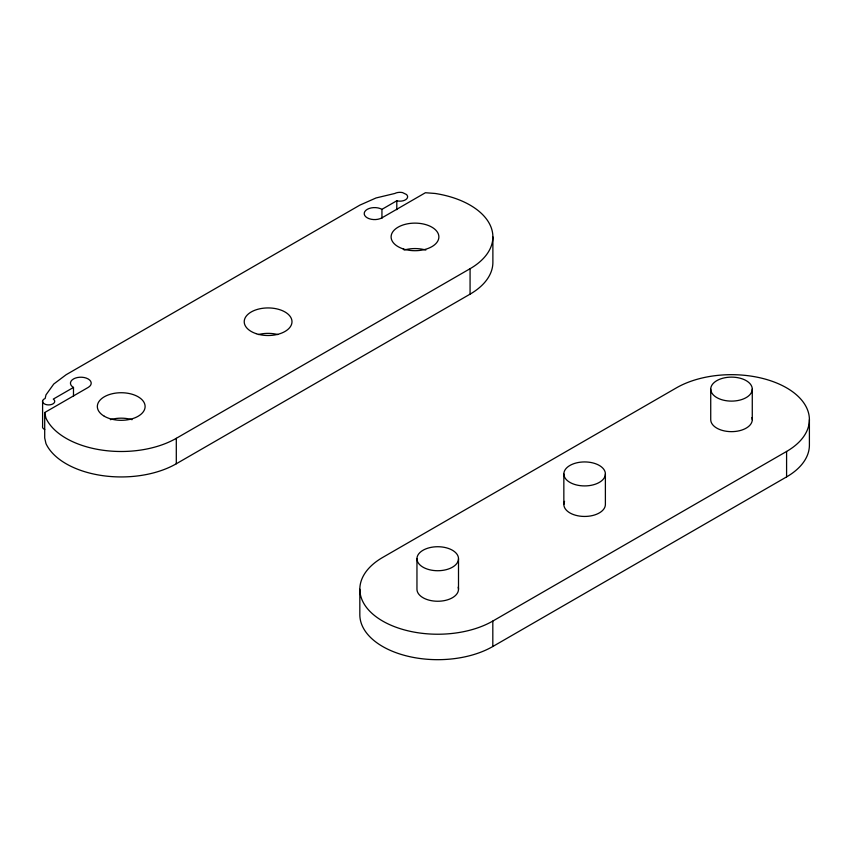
<?xml version="1.0" encoding="UTF-8"?>
<svg xmlns="http://www.w3.org/2000/svg" width="852" height="852" viewBox="0 0 852 852"><rect width="100%" height="100%" fill="white"/><g stroke="black" fill="none" stroke-linecap="round" stroke-linejoin="round"><path stroke-width="1.28" d="M73.485 387.436L53.282 399.098A6.113 3.525 0 0 1 53.303 403.656A6.113 3.525 0 0 1 45.529 404.423L43.718 403.486A6.113 3.525 0 0 1 45.156 398.48L45.976 394.881L53.761 384.028L66.136 374.72L359.906 205.108L376.041 197.962L394.827 193.468A7.657 4.42 0 0 1 402.517 192.584L406.628 194.575L407.533 196.066A7.657 4.42 0 0 1 404.593 200.263A7.657 4.42 0 0 1 396.798 200.774L381.941 209.347A10.384 5.996 0 0 0 367.255 209.347A10.384 5.996 0 0 0 367.255 217.835A10.384 5.996 0 0 0 381.941 217.835L425.414 192.733L435.148 193.468A77.894 44.975 0 0 1 470.07 268.71L470.07 294.153L176.3 463.765A77.894 44.975 0 0 1 45.976 443.604L44.698 437.981L44.698 412.538L88.171 387.436A10.384 5.996 0 0 0 88.171 378.959A10.384 5.996 0 0 0 73.485 378.959A10.384 5.996 0 0 0 73.485 387.436L73.485 396.34M44.698 412.538L45.976 418.162A77.894 44.975 0 0 0 176.3 438.322L470.07 268.71M492.818 621.055L786.588 451.453A77.894 44.975 0 0 0 786.588 387.852A77.894 44.975 0 0 0 676.424 387.852L382.654 557.453A77.894 44.975 0 0 0 382.654 621.055A77.894 44.975 0 0 0 492.818 621.055L492.818 646.498A77.894 44.975 0 0 1 407.927 656.253A77.894 44.975 0 0 1 359.832 614.697L359.832 589.254M492.818 646.498L786.588 476.896A77.894 44.975 0 0 0 809.4 445.095L809.4 419.653M44.751 429.461L43.718 428.929A6.113 3.525 0 0 1 42.6 426.245L42.6 400.802M786.588 451.453L786.588 476.896M752.273 389.119A20.767 11.992 0 0 1 721.111 399.503A20.767 11.992 0 0 1 721.111 378.735A20.767 11.992 0 0 1 752.273 389.119L752.273 419.653M710.728 389.119L710.728 419.653A20.767 11.992 0 0 0 733.316 431.602A20.767 11.992 0 0 0 751.954 417.565M605.389 473.925A20.767 11.992 0 0 1 574.227 484.309A20.767 11.992 0 0 1 574.227 463.541A20.767 11.992 0 0 1 605.389 473.925L605.389 504.448A20.767 11.992 0 0 1 581.905 516.344A20.767 11.992 0 0 1 564.557 501.349M563.843 473.925L563.843 504.448M492.882 236.909L492.882 262.352A77.894 44.975 0 0 1 470.07 294.153M458.504 558.731A20.767 11.992 0 0 1 427.342 569.115A20.767 11.992 0 0 1 427.342 548.337A20.767 11.992 0 0 1 458.504 558.731L458.504 589.254M416.958 558.731L416.958 589.254A20.767 11.992 0 0 0 439.547 601.203A20.767 11.992 0 0 0 458.184 587.166M396.798 200.774L396.798 209.677M381.941 209.347L381.941 218.261M176.3 438.322L176.3 463.765M404.136 250.062A23.888 13.792 0 0 1 425.84 250.062M258.38 334.559A23.888 13.792 0 0 1 277.827 334.559M110.366 419.674A23.888 13.792 0 0 1 132.071 419.674M104.327 416.266A23.888 13.792 0 0 0 144.297 410.089A23.888 13.792 0 0 0 115.041 393.198A23.888 13.792 0 0 0 104.327 416.266M256.164 333.664A23.888 13.792 0 0 0 291.991 321.715A23.888 13.792 0 0 0 256.164 309.777A23.888 13.792 0 0 0 256.164 333.664M403.049 248.859A23.888 13.792 0 0 0 438.876 236.909A23.888 13.792 0 0 0 403.049 224.971A23.888 13.792 0 0 0 403.049 248.859"/></g></svg>
